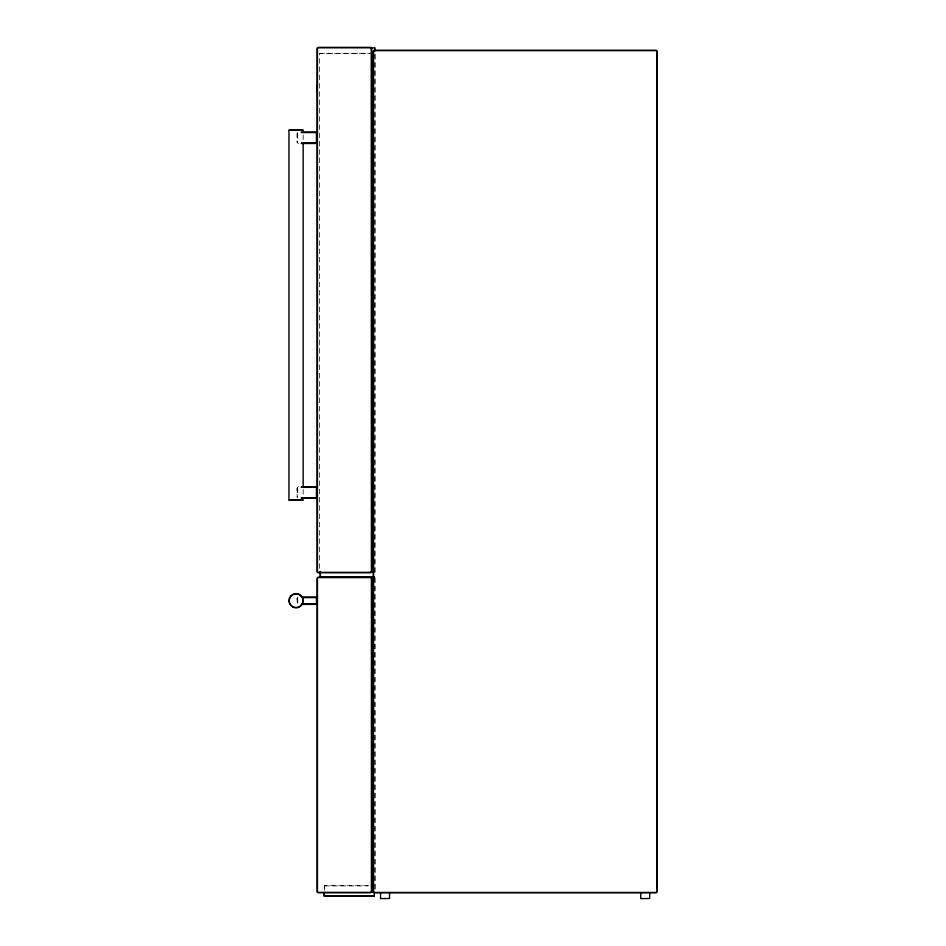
<?xml version="1.0" encoding="UTF-8"?>
<svg xmlns="http://www.w3.org/2000/svg" width="946" height="946" viewBox="0 0 946 946"><rect width="100%" height="100%" fill="white"/><g stroke="black" fill="none" stroke-linecap="round" stroke-linejoin="round"><path stroke-width="0.71" stroke-dasharray="4.73 3.55" d="M374.959 572.011L374.959 52.491L374.853 572.259M297.21 132.558L297.02 142.255L298.439 143.674M297.73 597.056L297.02 598.286L297.73 604.364M298.439 486.599L297.02 488.018L297.21 497.714M372.346 53.248L319.429 53.508L319.571 570.355M319.724 53.366L369.413 53.366M368.231 885.693L324.336 885.74L324.159 890.304M324.513 885.87L368.231 885.87M374.853 577.722L375.006 892.019M374.959 577.982L374.959 890.541M324.336 886.047L324.336 890.304M303.169 134.923L303.169 140.824M303.169 489.449L303.169 495.349M297.73 133.268L297.73 142.255M297.73 488.018L297.73 497.005M297.73 598.286L297.73 603.134M297.21 133.268L297.21 142.255M297.21 488.018L297.21 497.005M297.21 598.286L297.21 603.134"/><path stroke-width="1.42" d="M317.832 47.406L371.045 47.406M317.832 47.69L371.045 47.69M371.4 47.927L374.711 47.927M373.883 50.339L656.37 50.339M373.883 50.587L656.37 50.587M289.18 130.134L302.957 130.134M289.027 130.276L303.11 130.276M301.325 132.038L315.763 132.038M301.325 132.558L315.763 132.558M301.325 142.964L315.763 142.964M301.325 143.485L315.763 143.485M301.325 486.788L315.763 486.788M301.325 487.308L315.763 487.308M301.325 497.714L315.763 497.714M301.325 498.235L315.763 498.235M289.027 499.996L303.11 499.996M289.18 500.138L302.957 500.138M371.222 571.443L374.119 571.443M371.4 572.153L373.599 572.153M317.832 572.389L371.045 572.389M371.4 572.259L373.599 572.259M317.832 572.673L371.045 572.673M320.552 577.06L374.119 577.06M317.832 577.308L374.119 577.166M317.832 577.592L371.045 577.592M371.4 577.722L373.599 577.722M371.4 577.829L373.599 577.829M301.325 597.056L315.763 597.056M302.767 597.576L315.763 597.576M302.767 603.844L315.763 603.844M301.325 604.364L315.763 604.364M371.4 892.161L373.599 892.161M317.832 892.397L371.045 892.397M371.4 892.279L373.599 892.279M373.883 892.456L656.37 892.456M317.832 892.681L371.045 892.681M373.883 892.705L656.37 892.705M324.513 896.158L374.06 896.158M324.513 896.288L374.06 896.288M656.938 50.907L656.938 892.137M656.701 50.907L656.701 892.137M649.701 892.965L649.701 898.487L640.738 898.594L640.714 892.965M389.539 892.965L389.539 898.487L380.588 898.594L380.552 892.965M374.959 48.069L374.853 51.025M374.356 893.142L374.226 895.98M373.552 50.907L373.552 892.137M373.315 50.907L373.315 892.137M371.707 48.069L371.707 572.011M371.707 577.971L371.707 892.019M371.246 48.069L371.423 572.011M371.423 577.971L371.423 892.019M324.336 893.142L324.336 895.98M324.206 893.142L324.206 895.98M320.398 571.585L320.398 576.906M320.292 571.585L320.292 576.906M317.442 48.069L317.442 572.011M317.442 577.971L317.442 892.019M317.158 48.069L317.158 572.011M317.158 577.971L317.158 892.019M316.993 85.377L316.993 90.816M316.981 133.268L316.981 142.255M316.981 488.018L316.981 497.005M316.981 598.286L316.981 603.134M316.792 85.613L316.792 90.579M316.461 133.268L316.461 142.255M316.461 488.018L316.461 497.005M316.461 598.286L316.461 603.134M303.169 143.78L303.169 486.492M288.968 130.489L288.968 499.784M292.621 606.67A6.882 6.882 0 0 0 302.957 600.71A6.882 6.882 0 0 0 292.621 594.75A6.882 6.882 0 0 0 292.621 606.67M292.551 606.812A7.036 7.036 0 0 0 303.11 600.71A7.036 7.036 0 0 0 292.551 594.608A7.036 7.036 0 0 0 292.551 606.812"/></g></svg>
